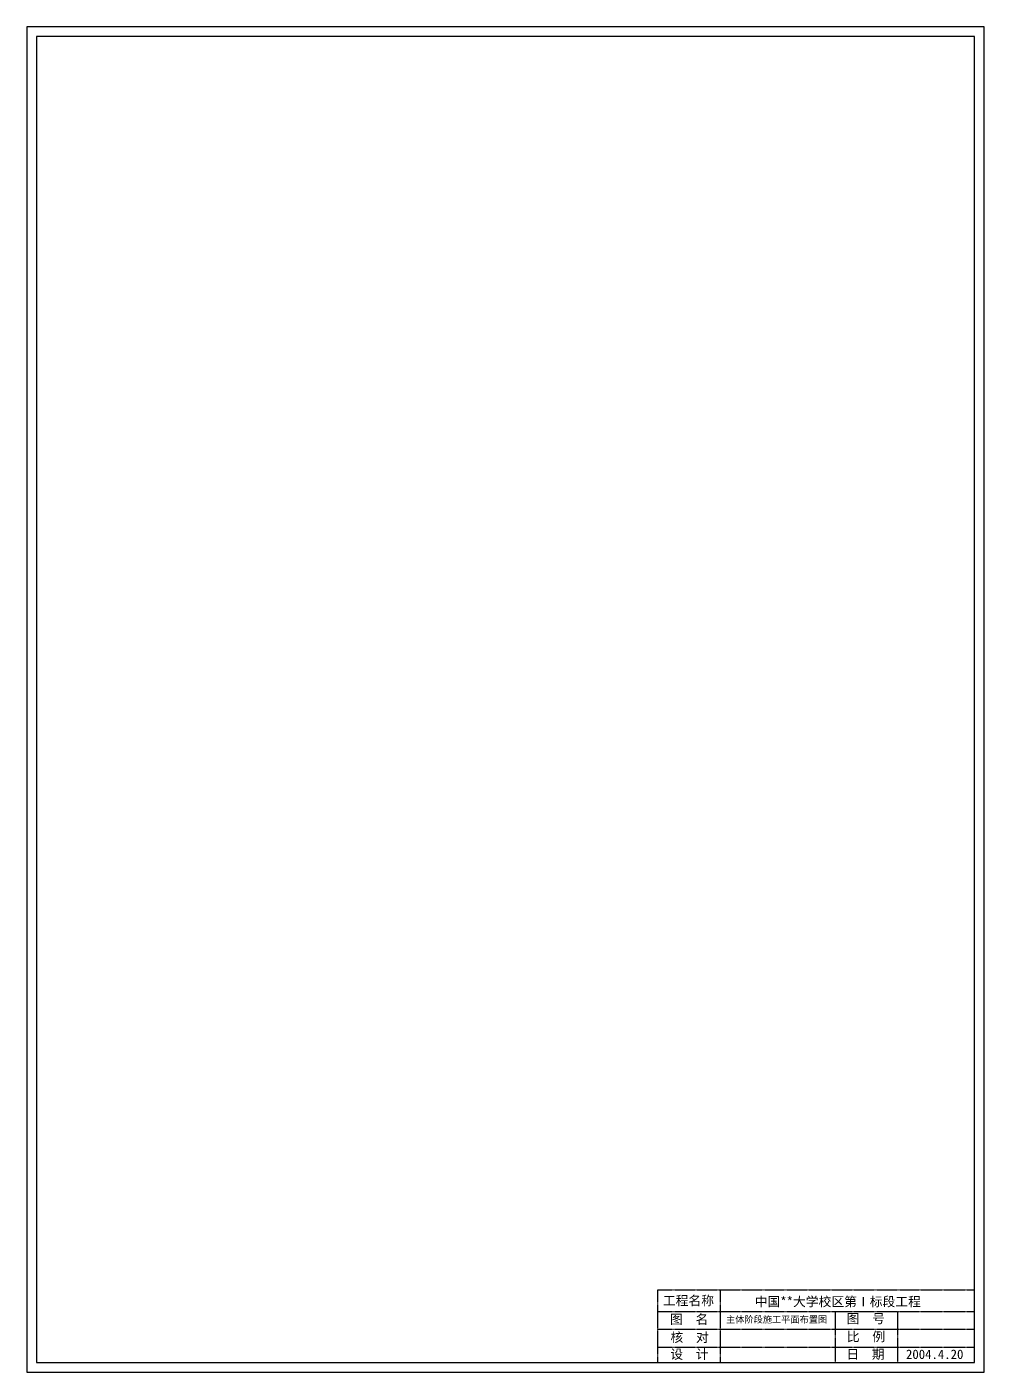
# Model space of a CAD drawing. Extents: x -738708 to 1376724, y 0 to 1572010.
# Drawn here: x 1134324 to 1376724, y 697378 to 1038178 of the extents above; entities that cross this region are included whole.
import ezdxf

# ---------------------------------------------------------------- set-up
doc = ezdxf.new("R2010")
doc.units = 0
doc.linetypes.add('CENTER', pattern=[50.8, 31.75, -6.35, 6.35, -6.35])
doc.layers.get('0').update_dxf_attribs({"linetype": 'CONTINUOUS'})
doc.layers.add('标注', color=7, linetype='CONTINUOUS')
doc.styles.add('文字', font='SimSun.ttf')

msp = doc.modelspace()

# ---------------------------------------------------------------- linework, layer by layer
at = {"linetype": 'CENTER'}
for p, q in [((1294015.2, 718218.7), (1374324.3, 718218.7)), ((1294015.2, 718218.7), (1294015.2, 699778.2)), ((1309855, 718218.7), (1309855, 699778.2)), ((1294015.2, 712719.9), (1374324.3, 712719.9)), ((1338982.7, 712719.9), (1338982.7, 699778.2)), ((1354787, 712719.9), (1354787, 699778.2)), ((1294015.2, 708248.8), (1374324.3, 708248.8)), ((1294015.2, 703723.8), (1374324.3, 703723.8))]:
    msp.add_line(p, q, dxfattribs=at)
at = {"layer": '标注'}
for points in [[(1134324.3, 697378.2), (1376724.3, 697378.2), (1376724.3, 1038178.2), (1134324.3, 1038178.2)], [(1136724.3, 699778.2), (1374324.3, 699778.2), (1374324.3, 1035778.2), (1136724.3, 1035778.2)]]:
    msp.add_lwpolyline(points, close=True, dxfattribs=at)

# ---------------------------------------------------------------- texts
at = {"linetype": 'CENTER', "style": '文字'}
for s, height, p in [('工程名称', 2374.58, (1295375.6, 714312.3)), ('中国**大学校区第Ⅰ标段工程', 2374.583, (1318623.3, 714055)), ('图  名', 2374.58, (1297185.5, 709590.3)), ('图  号', 2374.58, (1341908.5, 709763.4)), ('主体阶段施工平面布置图', 1662.208, (1311380.1, 709869.5)), ('核  对', 2374.58, (1297294.8, 704991.1)), ('比  例', 2374.58, (1341966.8, 705179.1)), ('设  计', 2374.58, (1297258.4, 700739.6)), ('日  期', 2374.58, (1341823.1, 700732.6)), ('2004.4.20', 2374.58, (1356944.8, 700704.9))]:
    msp.add_text(s, height=height, dxfattribs=at).set_placement(p)

doc.saveas('drawing.dxf')
